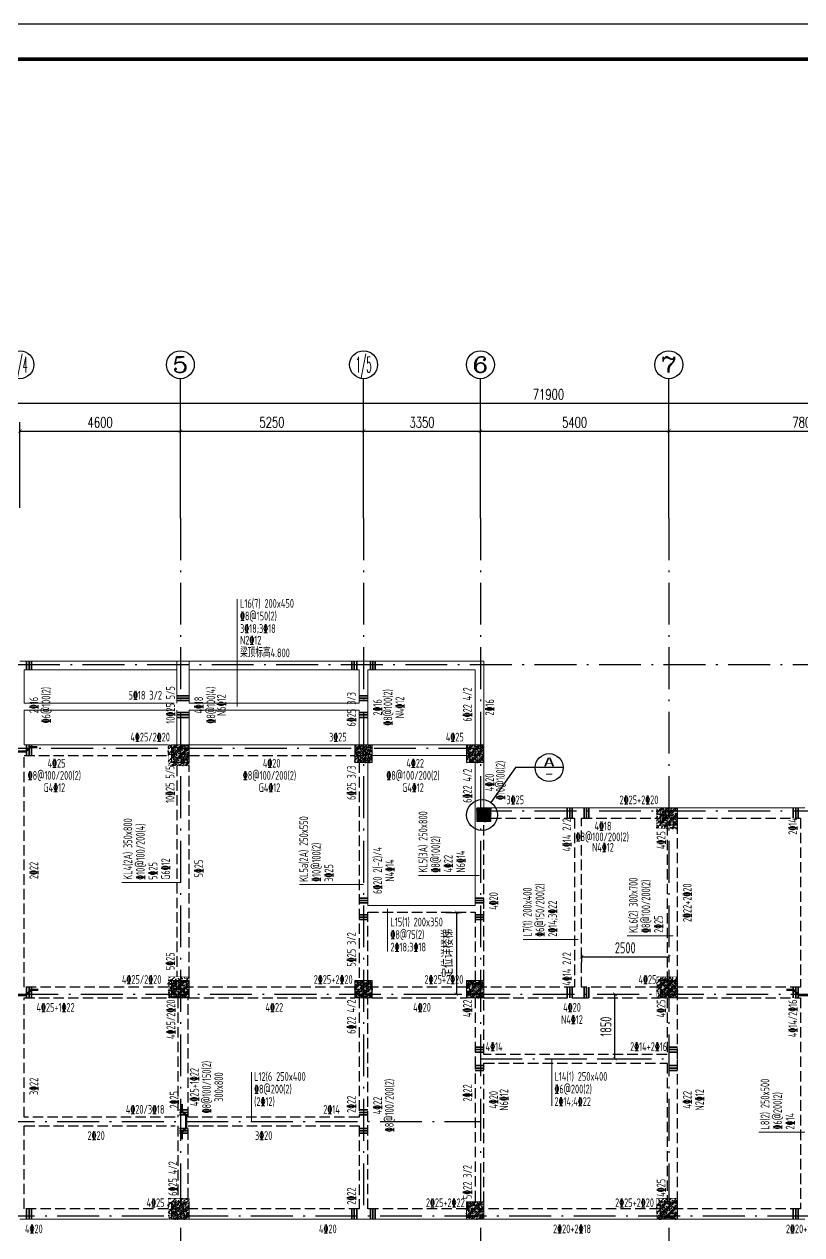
# Model space of a CAD drawing. Extents: x 169490 to 7584583, y -2399407 to 1374371.
# Drawn here: x 757345 to 779630, y 736237 to 770945 of the extents above; entities that cross this region are included whole.
import ezdxf
from ezdxf.enums import TextEntityAlignment as Align

# ---------------------------------------------------------------- set-up
doc = ezdxf.new("R2010")
doc.units = 0
doc.header["$LTSCALE"] = 100
doc.linetypes.add('D3轴线点划线', pattern=[18.5, 12, -3, 0.5, -3])
doc.linetypes.add('H3普通虚线', pattern=[4.2, 3, -1.2])
doc.layers.get('0').update_dxf_attribs({"linetype": 'CONTINUOUS'})
doc.layers.get('DEFPOINTS').update_dxf_attribs({"linetype": 'CONTINUOUS'})
for name, color, linetype in [('A-DI-I(索引)', 21, 'CONTINUOUS'), ('AXIS', 3, 'CONTINUOUS'), ('AXIS_TEXT', 4, 'CONTINUOUS'), ('BEAM_CONT', 4, 'CONTINUOUS'), ('C-AXIS(轴号)', 3, 'CONTINUOUS'), ('C-AXIS-T(字)', 7, 'CONTINUOUS'), ('C-DOTE', 8, 'D3轴线点划线'), ('S-BEAM-LINE2', 4, 'H3普通虚线'), ('S-COLU-HATCH', 251, 'CONTINUOUS'), ('S-SLAB-DIM', 92, 'CONTINUOUS'), ('图框', 140, 'CONTINUOUS')]:
    doc.layers.add(name, color=color, linetype=linetype)
for name, color, linetype, lineweight in [('S-COLU-LINE1', 6, 'CONTINUOUS', 18), ('梁原位标注', 7, 'CONTINUOUS', 18), ('梁标注引线', 2, 'CONTINUOUS', 18), ('梁附加吊筋', 1, 'CONTINUOUS', 50), ('梁附加箍筋', 1, 'CONTINUOUS', 35)]:
    doc.layers.add(name, color=color, linetype=linetype, lineweight=lineweight)
doc.styles.add('_TCH_AXIS', font='COMPLEX', dxfattribs={"bigfont": 'GBCBIG'})
doc.styles.add('_TCH_DIM_T3', font='SIMPLEX.shx', dxfattribs={"width": 0.705882, "bigfont": 'GBCBIG.shx'})
doc.styles.add('_TCH_LABEL', font='simhei.ttf')
doc.styles.add('BW_Rein', font='Tssdeng.shx', dxfattribs={"width": 0.7, "bigfont": 'hztxt.shx'})
doc.styles.add('COMPLEX', font='COMPLEX')
doc.styles.add('TSSD_Dimension', font='Tssdeng.shx', dxfattribs={"width": 0.7, "bigfont": 'tssdchn.shx'})
doc.dimstyles.new('_TCH_ARCH&&100', dxfattribs={"dimtxt": 297.5, "dimasz": 100, "dimexe": 250, "dimexo": 300, "dimgap": 100, "dimtad": 1, "dimdec": 0, "dimzin": 0, "dimdsep": 46, "dimtxsty": '_TCH_DIM_T3', "dimblk": 'ARCHTICK', "dimcen": 0.09, "dimclrt": 7, "dimazin": 2, "dimtfac": 1, "dimtdec": 0, "dimtix": 1, "dimtmove": 2, "dimatfit": 3, "dimfxl": 1, "dimtolj": 1, "dimtzin": 0, "dimarcsym": 0})
doc.dimstyles.new('TSSD_100_100$0', dxfattribs={"dimtxt": 320, "dimasz": 100, "dimexe": 150, "dimexo": 150, "dimgap": 100, "dimtad": 1, "dimdec": 0, "dimzin": 0, "dimdsep": 46, "dimtxsty": 'TSSD_Dimension', "dimblk": 'ARCHTICK', "dimcen": 0, "dimclrt": 7, "dimadec": 1, "dimazin": 0, "dimtfac": 1, "dimtdec": 0, "dimtix": 1, "dimtmove": 2, "dimatfit": 3, "dimldrblk": '_TSDBK', "dimfxl": 1, "dimtolj": 1, "dimtzin": 0, "dimarcsym": 0})
pattern_1 = [(50, (-5051440.25, 2783926.33), (215.178055, -18.8256405), [22.5, -247.5]), (355, (-5051440.25, 2783926.33), (-41.6254, 225.65764), [18, -198]), (100.4514, (-5051422.32, 2783924.76), (173.5528145, 206.8318626), [19.122057, -210.3426336]), (46.1842, (-5051440.25, 2783986.33), (320.172315, -49.655704), [33.75, -371.25]), (96.6356, (-5051413.57, 2783982.2), (280.398812, 292.235361), [28.683086, -315.5139]), (351.1842, (-5051440.25, 2783986.33), (280.398584, 292.23558), [27, -297]), (21, (-5051410.25, 2783971.33), (179.0721156, -120.785667), [22.5, -247.5]), (326, (-5051410.25, 2783971.33), (72.9945996, 217.5450135), [18, -198]), (71.4514, (-5051395.33, 2783961.27), (252.0667886, 96.759149), [19.122057, -210.3426336]), (37.5, (-5051440.254, 2783926.33), (3.6479566, 99.86815615), [0, -195.6, 0, -201, 0, -198.75]), (7.5, (-5051440.25, 2783926.33), (78.9208612, 118.3235136), [0, -114.6, 0, -191.1, 0, -75.75]), (327.5, (-5051507.154, 2783926.33), (160.1467309, -6.7664615), [0, -75, 0, -234, 0, -310.5]), (317.5, (-5051537.15, 2783926.33), (174.9558508, 30.0314947), [0, -97.5, 0, -155.4, 0, -220.5]), (45, (-5051440.25, 2783926.33), (-106.066017, 106.066017), [])]
pattern_2 = [(50, (-5054640.25, 2783926.33), (215.178055, -18.8256405), [22.5, -247.5]), (355, (-5054640.25, 2783926.33), (-41.6254, 225.65764), [18, -198]), (100.4514, (-5054622.32, 2783924.76), (173.5528145, 206.8318626), [19.122057, -210.3426336]), (46.1842, (-5054640.25, 2783986.33), (320.172315, -49.655704), [33.75, -371.25]), (96.6356, (-5054613.57, 2783982.2), (280.398812, 292.235361), [28.683086, -315.5139]), (351.1842, (-5054640.25, 2783986.33), (280.398584, 292.23558), [27, -297]), (21, (-5054610.25, 2783971.33), (179.0721156, -120.785667), [22.5, -247.5]), (326, (-5054610.25, 2783971.33), (72.9945996, 217.5450135), [18, -198]), (71.4514, (-5054595.33, 2783961.27), (252.0667886, 96.759149), [19.122057, -210.3426336]), (37.5, (-5054640.254, 2783926.33), (3.6479566, 99.86815615), [0, -195.6, 0, -201, 0, -198.75]), (7.5, (-5054640.25, 2783926.33), (78.9208612, 118.3235136), [0, -114.6, 0, -191.1, 0, -75.75]), (327.5, (-5054707.154, 2783926.33), (160.1467309, -6.7664615), [0, -75, 0, -234, 0, -310.5]), (317.5, (-5054737.15, 2783926.33), (174.9558508, 30.0314947), [0, -97.5, 0, -155.4, 0, -220.5]), (45, (-5054640.25, 2783926.33), (-106.066017, 106.066017), [])]
pattern_3 = [(50, (0, 0), (215.178055, -18.82564), [22.5, -247.5]), (355, (0, 0), (-41.6254, 225.65764), [18, -198]), (100.4514, (17.93, -1.57), (173.552815, 206.831863), [19.122057, -210.342634]), (46.1842, (0, 60), (320.172315, -49.655704), [33.75, -371.25]), (96.6356, (26.68, 55.86), (280.39881, 292.23536), [28.68309, -315.5139]), (351.1842, (0, 60), (280.39858, 292.23558), [27, -297]), (21, (30, 45), (179.072116, -120.785667), [22.5, -247.5]), (326, (30, 45), (72.9946, 217.545014), [18, -198]), (71.4514, (44.92, 34.93), (252.06679, 96.75915), [19.122057, -210.342634]), (37.5, (0, 0), (3.6479566, 99.868156), [0, -195.6, 0, -201, 0, -198.75]), (7.5, (0, 0), (78.920861, 118.323514), [0, -114.6, 0, -191.1, 0, -75.75]), (327.5, (-66.9, 0), (160.146731, -6.7664615), [0, -75, 0, -234, 0, -310.5]), (317.5, (-96.9, 0), (174.955851, 30.031495), [0, -97.5, 0, -155.4, 0, -220.5]), (45, (0, 0), (-106.066017, 106.066017), [])]

# ---------------------------------------------------------------- blocks, each defined once
blk = doc.blocks.new('_ARCHTICK')
at = {"const_width": 0.15}
blk.add_lwpolyline([(-0.5, -0.5), (0.5, 0.5)], dxfattribs=at)
blk = doc.blocks.new('*D1488')
at = {"layer": 'AXIS', "color": 0, "lineweight": -2, "transparency": 16777216}
for p, q in [((736420, 757082), (736420, 760332)), ((808320, 757082), (808320, 760332)), ((736420, 760082), (808320, 760082))]:
    blk.add_line(p, q, dxfattribs=at)
at = {"layer": 'DEFPOINTS', "color": 0, "transparency": 16777216}
for p in [(808320, 760082), (736420, 756782), (808320, 756782)]:
    blk.add_point(p, dxfattribs=at)
at = {"layer": 'AXIS', "color": 0, "lineweight": -2, "transparency": 16777216, "xscale": 100, "yscale": 100, "zscale": 100, "rotation": 180}
blk.add_blockref('_ARCHTICK', (736420, 760082), dxfattribs=at)
at = {"layer": 'AXIS', "color": 0, "lineweight": -2, "transparency": 16777216, "xscale": 100, "yscale": 100, "zscale": 100}
blk.add_blockref('_ARCHTICK', (808320, 760082), dxfattribs=at)
at = {"layer": 'AXIS', "color": 7, "transparency": 16777216, "insert": (772370, 760331), "char_height": 297.5, "attachment_point": 5, "style": '_TCH_DIM_T3'}
blk.add_mtext('\\A1;71900', dxfattribs=at)
blk = doc.blocks.new('*D1496')
at = {"layer": 'AXIS', "color": 0, "lineweight": -2, "transparency": 16777216}
for p, q in [((757220, 757082), (757220, 759532)), ((761820, 757082), (761820, 759532)), ((757220, 759282), (761820, 759282))]:
    blk.add_line(p, q, dxfattribs=at)
at = {"layer": 'DEFPOINTS', "color": 0, "transparency": 16777216}
for p in [(761820, 759282), (757220, 756782), (761820, 756782)]:
    blk.add_point(p, dxfattribs=at)
at = {"layer": 'AXIS', "color": 0, "lineweight": -2, "transparency": 16777216, "xscale": 100, "yscale": 100, "zscale": 100, "rotation": 180}
blk.add_blockref('_ARCHTICK', (757220, 759282), dxfattribs=at)
at = {"layer": 'AXIS', "color": 0, "lineweight": -2, "transparency": 16777216, "xscale": 100, "yscale": 100, "zscale": 100}
blk.add_blockref('_ARCHTICK', (761820, 759282), dxfattribs=at)
at = {"layer": 'AXIS', "color": 7, "transparency": 16777216, "insert": (759520, 759531), "char_height": 297.5, "attachment_point": 5, "style": '_TCH_DIM_T3'}
blk.add_mtext('\\A1;4600', dxfattribs=at)
blk = doc.blocks.new('*D1497')
at = {"layer": 'AXIS', "color": 0, "lineweight": -2, "transparency": 16777216}
for p, q in [((761820, 757082), (761820, 759532)), ((767070, 757082), (767070, 759532)), ((761820, 759282), (767070, 759282))]:
    blk.add_line(p, q, dxfattribs=at)
at = {"layer": 'DEFPOINTS', "color": 0, "transparency": 16777216}
for p in [(767070, 759282), (761820, 756782), (767070, 756782)]:
    blk.add_point(p, dxfattribs=at)
at = {"layer": 'AXIS', "color": 0, "lineweight": -2, "transparency": 16777216, "xscale": 100, "yscale": 100, "zscale": 100, "rotation": 180}
blk.add_blockref('_ARCHTICK', (761820, 759282), dxfattribs=at)
at = {"layer": 'AXIS', "color": 0, "lineweight": -2, "transparency": 16777216, "xscale": 100, "yscale": 100, "zscale": 100}
blk.add_blockref('_ARCHTICK', (767070, 759282), dxfattribs=at)
at = {"layer": 'AXIS', "color": 7, "transparency": 16777216, "insert": (764445, 759531), "char_height": 297.5, "attachment_point": 5, "style": '_TCH_DIM_T3'}
blk.add_mtext('\\A1;5250', dxfattribs=at)
blk = doc.blocks.new('*D1498')
at = {"layer": 'AXIS', "color": 0, "lineweight": -2, "transparency": 16777216}
for p, q in [((767070, 757082), (767070, 759532)), ((770420, 757082), (770420, 759532)), ((767070, 759282), (770420, 759282))]:
    blk.add_line(p, q, dxfattribs=at)
at = {"layer": 'DEFPOINTS', "color": 0, "transparency": 16777216}
for p in [(770420, 759282), (767070, 756782), (770420, 756782)]:
    blk.add_point(p, dxfattribs=at)
at = {"layer": 'AXIS', "color": 0, "lineweight": -2, "transparency": 16777216, "xscale": 100, "yscale": 100, "zscale": 100, "rotation": 180}
blk.add_blockref('_ARCHTICK', (767070, 759282), dxfattribs=at)
at = {"layer": 'AXIS', "color": 0, "lineweight": -2, "transparency": 16777216, "xscale": 100, "yscale": 100, "zscale": 100}
blk.add_blockref('_ARCHTICK', (770420, 759282), dxfattribs=at)
at = {"layer": 'AXIS', "color": 7, "transparency": 16777216, "insert": (768745, 759531), "char_height": 297.5, "attachment_point": 5, "style": '_TCH_DIM_T3'}
blk.add_mtext('\\A1;3350', dxfattribs=at)
blk = doc.blocks.new('*D1499')
at = {"layer": 'AXIS', "color": 0, "lineweight": -2, "transparency": 16777216}
for p, q in [((770420, 757082), (770420, 759532)), ((775820, 757082), (775820, 759532)), ((770420, 759282), (775820, 759282))]:
    blk.add_line(p, q, dxfattribs=at)
at = {"layer": 'DEFPOINTS', "color": 0, "transparency": 16777216}
for p in [(775820, 759282), (770420, 756782), (775820, 756782)]:
    blk.add_point(p, dxfattribs=at)
at = {"layer": 'AXIS', "color": 0, "lineweight": -2, "transparency": 16777216, "xscale": 100, "yscale": 100, "zscale": 100, "rotation": 180}
blk.add_blockref('_ARCHTICK', (770420, 759282), dxfattribs=at)
at = {"layer": 'AXIS', "color": 0, "lineweight": -2, "transparency": 16777216, "xscale": 100, "yscale": 100, "zscale": 100}
blk.add_blockref('_ARCHTICK', (775820, 759282), dxfattribs=at)
at = {"layer": 'AXIS', "color": 7, "transparency": 16777216, "insert": (773120, 759531), "char_height": 297.5, "attachment_point": 5, "style": '_TCH_DIM_T3'}
blk.add_mtext('\\A1;5400', dxfattribs=at)
blk = doc.blocks.new('*D1500')
at = {"layer": 'AXIS', "color": 0, "lineweight": -2, "transparency": 16777216}
for p, q in [((775820, 757082), (775820, 759532)), ((783620, 757082), (783620, 759532)), ((775820, 759282), (783620, 759282))]:
    blk.add_line(p, q, dxfattribs=at)
at = {"layer": 'DEFPOINTS', "color": 0, "transparency": 16777216}
for p in [(783620, 759282), (775820, 756782), (783620, 756782)]:
    blk.add_point(p, dxfattribs=at)
at = {"layer": 'AXIS', "color": 0, "lineweight": -2, "transparency": 16777216, "xscale": 100, "yscale": 100, "zscale": 100, "rotation": 180}
blk.add_blockref('_ARCHTICK', (775820, 759282), dxfattribs=at)
at = {"layer": 'AXIS', "color": 0, "lineweight": -2, "transparency": 16777216, "xscale": 100, "yscale": 100, "zscale": 100}
blk.add_blockref('_ARCHTICK', (783620, 759282), dxfattribs=at)
at = {"layer": 'AXIS', "color": 7, "transparency": 16777216, "insert": (779720, 759531), "char_height": 297.5, "attachment_point": 5, "style": '_TCH_DIM_T3'}
blk.add_mtext('\\A1;7800', dxfattribs=at)
blk = doc.blocks.new('_AXISO')
blk.add_circle((0, 0), 0.5)
at = {"layer": 'AXIS_TEXT', "style": 'COMPLEX', "width": 1.041667}
blk.add_attdef('A', text='', height=0.56, dxfattribs=at).set_placement((-0.25, -0.28), (0.25, -0.28), align=Align.FIT)
blk = doc.blocks.new('*D61')
at = {"layer": 'DEFPOINTS', "color": 0, "ltscale": 10, "transparency": 16777216}
for p in [(773675, 743132), (774275, 743132), (773675, 741282)]:
    blk.add_point(p, dxfattribs=at)
at = {"layer": 'S-SLAB-DIM', "color": 0, "lineweight": -2, "ltscale": 10, "transparency": 16777216}
for p, q in [((773825, 743132), (774425, 743132)), ((774275, 741282), (774275, 743132)), ((773825, 741282), (774425, 741282))]:
    blk.add_line(p, q, dxfattribs=at)
at = {"layer": 'S-SLAB-DIM', "color": 0, "lineweight": -2, "ltscale": 10, "transparency": 16777216, "xscale": 100, "yscale": 100, "zscale": 100}
for p, rotation in [((774275, 743132), 90), ((774275, 741282), 270)]:
    blk.add_blockref('_ARCHTICK', p, dxfattribs=dict(at, rotation=rotation))
at = {"layer": 'S-SLAB-DIM', "color": 7, "ltscale": 10, "transparency": 16777216, "insert": (774015, 742207), "char_height": 320, "attachment_point": 5, "rotation": 90, "style": 'TSSD_Dimension'}
blk.add_mtext('\\A1;1850', dxfattribs=at)
blk = doc.blocks.new('_TSDBK')
blk.add_line((-1, 0), (0, 0))
at = {"const_width": 0.5}
blk.add_lwpolyline([(-0.7, -0.7), (0.7, 0.7)], dxfattribs=at)
blk = doc.blocks.new('*D62')
at = {"layer": 'DEFPOINTS', "color": 0, "ltscale": 10, "transparency": 16777216}
for p in [(773320, 744409), (775820, 744409), (775820, 744206)]:
    blk.add_point(p, dxfattribs=at)
at = {"layer": 'S-SLAB-DIM', "color": 0, "lineweight": -2, "ltscale": 10, "transparency": 16777216}
for p, q in [((773320, 744259), (773320, 744056)), ((773320, 744206), (775820, 744206)), ((775820, 744259), (775820, 744056))]:
    blk.add_line(p, q, dxfattribs=at)
at = {"layer": 'S-SLAB-DIM', "color": 0, "lineweight": -2, "ltscale": 10, "transparency": 16777216, "xscale": 100, "yscale": 100, "zscale": 100, "rotation": 180}
blk.add_blockref('_ARCHTICK', (773320, 744206), dxfattribs=at)
at = {"layer": 'S-SLAB-DIM', "color": 0, "lineweight": -2, "ltscale": 10, "transparency": 16777216, "xscale": 100, "yscale": 100, "zscale": 100}
blk.add_blockref('_ARCHTICK', (775820, 744206), dxfattribs=at)
at = {"layer": 'S-SLAB-DIM', "color": 7, "ltscale": 10, "transparency": 16777216, "insert": (774570, 744466), "char_height": 320, "attachment_point": 5, "style": 'TSSD_Dimension'}
blk.add_mtext('\\A1;2500', dxfattribs=at)
blk = doc.blocks.new('*D70')
at = {"layer": 'DEFPOINTS', "color": 0, "ltscale": 10, "transparency": 16777216}
for p in [(769277, 745482), (769277, 743132), (769734, 743132)]:
    blk.add_point(p, dxfattribs=at)
at = {"layer": 'S-SLAB-DIM', "color": 0, "lineweight": -2, "ltscale": 10, "transparency": 16777216}
for p, q in [((769427, 745482), (769884, 745482)), ((769734, 745482), (769734, 743132)), ((769427, 743132), (769884, 743132))]:
    blk.add_line(p, q, dxfattribs=at)
at = {"layer": 'S-SLAB-DIM', "color": 0, "lineweight": -2, "ltscale": 10, "transparency": 16777216, "xscale": 100, "yscale": 100, "zscale": 100}
for p, rotation in [((769734, 745482), 90), ((769734, 743132), 270)]:
    blk.add_blockref('_ARCHTICK', p, dxfattribs=dict(at, rotation=rotation))
at = {"layer": 'S-SLAB-DIM', "color": 7, "ltscale": 10, "transparency": 16777216, "insert": (769474, 744307), "char_height": 320, "attachment_point": 5, "rotation": 90, "style": 'TSSD_Dimension'}
blk.add_mtext('\\A1;定位详楼梯', dxfattribs=at)
blk = doc.blocks.new('BW-4902924', base_point=(607896, 736682))
at = {"layer": 'S-COLU-HATCH', "ltscale": 10}
h = blk.add_hatch(color=256, dxfattribs=at)
h.dxf.hatch_style = 1
h.paths.add_polyline_path([(633146, 750282), (633646, 750282), (633646, 749782), (633146, 749782)])
h = blk.add_hatch(color=256, dxfattribs=at)
h.dxf.hatch_style = 1
h.paths.add_polyline_path([(638396, 750282), (638896, 750282), (638896, 749782), (638396, 749782)])
h = blk.add_hatch(color=256, dxfattribs=at)
h.dxf.hatch_style = 1
h.paths.add_polyline_path([(641596, 750282), (642096, 750282), (642096, 749782), (641596, 749782)])
h = blk.add_hatch(color=256, dxfattribs=at)
h.dxf.hatch_style = 1
h.paths.add_polyline_path([(641896, 748482), (642296, 748482), (642296, 748082), (641896, 748082)])
h = blk.add_hatch(color=256, dxfattribs=at)
h.dxf.hatch_style = 1
h.paths.add_polyline_path([(647146, 748482), (647646, 748482), (647646, 747982), (647146, 747982)])
h = blk.add_hatch(color=256, dxfattribs=at)
h.dxf.hatch_style = 1
h.paths.add_polyline_path([(633146, 743532), (633646, 743532), (633646, 743032), (633146, 743032)])
h = blk.add_hatch(color=256, dxfattribs=at)
h.dxf.hatch_style = 1
h.paths.add_polyline_path([(638396, 743532), (638896, 743532), (638896, 743032), (638396, 743032)])
h = blk.add_hatch(color=256, dxfattribs=at)
h.dxf.hatch_style = 1
h.paths.add_polyline_path([(638396, 743532), (638896, 743532), (638896, 743032), (638396, 743032)])
h = blk.add_hatch(color=256, dxfattribs=at)
h.dxf.hatch_style = 1
h.paths.add_polyline_path([(641596, 743532), (642096, 743532), (642096, 743032), (641596, 743032)])
h = blk.add_hatch(color=256, dxfattribs=at)
h.dxf.hatch_style = 1
h.paths.add_polyline_path([(641596, 743532), (642096, 743532), (642096, 743032), (641596, 743032)])
h = blk.add_hatch(color=256, dxfattribs=at)
h.dxf.hatch_style = 1
h.paths.add_polyline_path([(647146, 743532), (647646, 743532), (647646, 743032), (647146, 743032)])
h = blk.add_hatch(color=256, dxfattribs=at)
h.dxf.hatch_style = 1
h.paths.add_polyline_path([(633146, 737182), (633646, 737182), (633646, 736682), (633146, 736682)])
h = blk.add_hatch(color=256, dxfattribs=at)
h.dxf.hatch_style = 1
h.paths.add_polyline_path([(641596, 737182), (642096, 737182), (642096, 736682), (641596, 736682)])
h = blk.add_hatch(color=256, dxfattribs=at)
h.dxf.hatch_style = 1
h.paths.add_polyline_path([(647146, 737182), (647646, 737182), (647646, 736682), (647146, 736682)])
at = {"layer": 'S-COLU-LINE1'}
for points in [[(633146, 750282), (633646, 750282), (633646, 749782), (633146, 749782)], [(638396, 750282), (638896, 750282), (638896, 749782), (638396, 749782)], [(641596, 750282), (642096, 750282), (642096, 749782), (641596, 749782)], [(641896, 748482), (642296, 748482), (642296, 748082), (641896, 748082)], [(647146, 748482), (647646, 748482), (647646, 747982), (647146, 747982)], [(633146, 743532), (633646, 743532), (633646, 743032), (633146, 743032)], [(638396, 743532), (638896, 743532), (638896, 743032), (638396, 743032)], [(638396, 743532), (638896, 743532), (638896, 743032), (638396, 743032)], [(641596, 743532), (642096, 743532), (642096, 743032), (641596, 743032)], [(641596, 743532), (642096, 743532), (642096, 743032), (641596, 743032)], [(647146, 743532), (647646, 743532), (647646, 743032), (647146, 743032)], [(633146, 737182), (633646, 737182), (633646, 736682), (633146, 736682)], [(641596, 737182), (642096, 737182), (642096, 736682), (641596, 736682)], [(647146, 737182), (647646, 737182), (647646, 736682), (647146, 736682)]]:
    blk.add_lwpolyline(points, close=True, dxfattribs=at)
blk = doc.blocks.new('BW-5505119', base_point=(607197, 1117331))
at = {"layer": 'S-COLU-HATCH', "ltscale": 10}
h = blk.add_hatch(dxfattribs=at)
h.set_pattern_fill('ARMORED', color=256, scale=30)
h.set_pattern_definition(pattern_3)
h.paths.add_polyline_path([(633646, 1130931), (633046, 1130931), (633046, 1130331), (633646, 1130331)])
h = blk.add_hatch(dxfattribs=at)
h.set_pattern_fill('ARMORED', color=256, scale=30)
h.set_pattern_definition(pattern_3)
h.paths.add_polyline_path([(638896, 1130931), (638396, 1130931), (638396, 1130431), (638896, 1130431)])
h = blk.add_hatch(dxfattribs=at)
h.set_pattern_fill('ARMORED', color=256, scale=30)
h.set_pattern_definition(pattern_3)
h.paths.add_polyline_path([(642096, 1130931), (641596, 1130931), (641596, 1130431), (642096, 1130431)])
h = blk.add_hatch(dxfattribs=at)
h.set_pattern_fill('ARMORED', color=256, scale=30)
h.set_pattern_definition(pattern_3)
h.paths.add_polyline_path([(642296, 1129131), (641896, 1129131), (641896, 1128731), (642296, 1128731)])
h = blk.add_hatch(dxfattribs=at)
h.set_pattern_fill('ARMORED', color=256, scale=30)
h.set_pattern_definition(pattern_3)
h.paths.add_polyline_path([(647646, 1129131), (647046, 1129131), (647046, 1128531), (647646, 1128531)])
h = blk.add_hatch(dxfattribs=at)
h.set_pattern_fill('ARMORED', color=256, scale=30)
h.set_pattern_definition(pattern_3)
h.paths.add_polyline_path([(633646, 1124281), (633046, 1124281), (633046, 1123681), (633646, 1123681)])
h = blk.add_hatch(dxfattribs=at)
h.set_pattern_fill('ARMORED', color=256, scale=30)
h.set_pattern_definition(pattern_3)
h.paths.add_polyline_path([(638896, 1124181), (638396, 1124181), (638396, 1123681), (638896, 1123681)])
h = blk.add_hatch(dxfattribs=at)
h.set_pattern_fill('ARMORED', color=256, scale=30)
h.set_pattern_definition(pattern_3)
h.paths.add_polyline_path([(642096, 1124181), (641596, 1124181), (641596, 1123681), (642096, 1123681)])
h = blk.add_hatch(dxfattribs=at)
h.set_pattern_fill('ARMORED', color=256, scale=30)
h.set_pattern_definition(pattern_3)
h.paths.add_polyline_path([(647646, 1124281), (647046, 1124281), (647046, 1123681), (647646, 1123681)])
h = blk.add_hatch(dxfattribs=at)
h.set_pattern_fill('ARMORED', color=256, scale=30)
h.set_pattern_definition(pattern_3)
h.paths.add_polyline_path([(633646, 1117931), (633046, 1117931), (633046, 1117331), (633646, 1117331)])
h = blk.add_hatch(dxfattribs=at)
h.set_pattern_fill('ARMORED', color=256, scale=30)
h.set_pattern_definition(pattern_3)
h.paths.add_polyline_path([(647646, 1117931), (647046, 1117931), (647046, 1117331), (647646, 1117331)])
h = blk.add_hatch(dxfattribs=at)
h.set_pattern_fill('ARMORED', color=256, scale=30)
h.set_pattern_definition(pattern_3)
h.paths.add_polyline_path([(642096, 1117831), (641596, 1117831), (641596, 1117331), (642096, 1117331)])
at = {"layer": 'S-COLU-LINE1', "color": 2, "const_width": 10}
for points in [[(633646, 1130931), (633046, 1130931), (633046, 1130331), (633646, 1130331)], [(638896, 1130931), (638396, 1130931), (638396, 1130431), (638896, 1130431)], [(642096, 1130931), (641596, 1130931), (641596, 1130431), (642096, 1130431)], [(642296, 1129131), (641896, 1129131), (641896, 1128731), (642296, 1128731)], [(647646, 1129131), (647046, 1129131), (647046, 1128531), (647646, 1128531)], [(633646, 1124281), (633046, 1124281), (633046, 1123681), (633646, 1123681)], [(638896, 1124181), (638396, 1124181), (638396, 1123681), (638896, 1123681)], [(642096, 1124181), (641596, 1124181), (641596, 1123681), (642096, 1123681)], [(647646, 1124281), (647046, 1124281), (647046, 1123681), (647646, 1123681)], [(633646, 1117931), (633046, 1117931), (633046, 1117331), (633646, 1117331)], [(647646, 1117931), (647046, 1117931), (647046, 1117331), (647646, 1117331)], [(642096, 1117831), (641596, 1117831), (641596, 1117331), (642096, 1117331)]]:
    blk.add_lwpolyline(points, close=True, dxfattribs=at)

msp = doc.modelspace()

# ---------------------------------------------------------------- hatches: boundary and pattern name
at = {"layer": 'S-COLU-HATCH', "ltscale": 10}
h = msp.add_hatch(dxfattribs=at)
h.set_pattern_fill('ARMORED', color=256, scale=30)
h.set_pattern_definition(pattern_1)
h.paths.add_polyline_path([(761569.7, 750282.3), (762069.7, 750282.3), (762069.7, 749782.3), (761569.7, 749782.3)])
h = msp.add_hatch(dxfattribs=at)
h.set_pattern_fill('ARMORED', color=256, scale=30)
h.set_pattern_definition(pattern_2)
h.paths.add_polyline_path([(766819.7, 750282.3), (767319.7, 750282.3), (767319.7, 749782.3), (766819.7, 749782.3)])
h = msp.add_hatch(dxfattribs=at)
h.set_pattern_fill('ARMORED', color=256, scale=30)
h.set_pattern_definition(pattern_1)
h.paths.add_polyline_path([(770019.7, 750282.3), (770519.7, 750282.3), (770519.7, 749782.3), (770019.7, 749782.3)])
h = msp.add_hatch(dxfattribs=at)
h.set_pattern_fill('ARMORED', color=256, scale=30)
h.set_pattern_definition(pattern_1)
h.paths.add_polyline_path([(770319.7, 748482.3), (770719.7, 748482.3), (770719.7, 748082.3), (770319.7, 748082.3)])
h = msp.add_hatch(dxfattribs=at)
h.set_pattern_fill('ARMORED', color=256, scale=30)
h.set_pattern_definition(pattern_1)
h.paths.add_polyline_path([(775569.7, 748482.3), (776069.7, 748482.3), (776069.7, 747982.3), (775569.7, 747982.3)])
h = msp.add_hatch(dxfattribs=at)
h.set_pattern_fill('ARMORED', color=256, scale=30)
h.set_pattern_definition(pattern_1)
h.paths.add_polyline_path([(761569.7, 743532.3), (762069.7, 743532.3), (762069.7, 743032.3), (761569.7, 743032.3)])
h = msp.add_hatch(dxfattribs=at)
h.set_pattern_fill('ARMORED', color=256, scale=30)
h.set_pattern_definition(pattern_2)
h.paths.add_polyline_path([(766819.7, 743532.3), (767319.7, 743532.3), (767319.7, 743032.3), (766819.7, 743032.3)])
h = msp.add_hatch(dxfattribs=at)
h.set_pattern_fill('ARMORED', color=256, scale=30)
h.set_pattern_definition(pattern_2)
h.paths.add_polyline_path([(766819.7, 743532.3), (767319.7, 743532.3), (767319.7, 743032.3), (766819.7, 743032.3)])
h = msp.add_hatch(dxfattribs=at)
h.set_pattern_fill('ARMORED', color=256, scale=30)
h.set_pattern_definition(pattern_1)
h.paths.add_polyline_path([(770019.7, 743532.3), (770519.7, 743532.3), (770519.7, 743032.3), (770019.7, 743032.3)])
h = msp.add_hatch(dxfattribs=at)
h.set_pattern_fill('ARMORED', color=256, scale=30)
h.set_pattern_definition(pattern_1)
h.paths.add_polyline_path([(770019.7, 743532.3), (770519.7, 743532.3), (770519.7, 743032.3), (770019.7, 743032.3)])
h = msp.add_hatch(dxfattribs=at)
h.set_pattern_fill('ARMORED', color=256, scale=30)
h.set_pattern_definition(pattern_1)
h.paths.add_polyline_path([(775569.7, 743532.3), (776069.7, 743532.3), (776069.7, 743032.3), (775569.7, 743032.3)])
h = msp.add_hatch(dxfattribs=at)
h.set_pattern_fill('ARMORED', color=256, scale=30)
h.set_pattern_definition(pattern_1)
h.paths.add_polyline_path([(761569.7, 737182.3), (762069.7, 737182.3), (762069.7, 736682.3), (761569.7, 736682.3)])
h = msp.add_hatch(dxfattribs=at)
h.set_pattern_fill('ARMORED', color=256, scale=30)
h.set_pattern_definition(pattern_1)
h.paths.add_polyline_path([(770019.7, 737182.3), (770519.7, 737182.3), (770519.7, 736682.3), (770019.7, 736682.3)])
h = msp.add_hatch(dxfattribs=at)
h.set_pattern_fill('ARMORED', color=256, scale=30)
h.set_pattern_definition(pattern_1)
h.paths.add_polyline_path([(775569.7, 737182.3), (776069.7, 737182.3), (776069.7, 736682.3), (775569.7, 736682.3)])

# ---------------------------------------------------------------- linework, layer by layer
at = {"ltscale": 10}
msp.add_lwpolyline([(819306.7, 769944.8), (724701.8, 769944.8), (724701.8, 712544.8), (819306.7, 712544.8)], close=True, dxfattribs=at)
at = {"layer": 'A-DI-I(索引)'}
for p, q in [((771420.5, 749631.4), (770718.8, 748634.5)), ((771989.2, 749631.4), (771420.5, 749631.4)), ((772789.2, 749631.4), (771989.2, 749631.4))]:
    msp.add_line(p, q, dxfattribs=at)
for centre, radius in [((772389.2, 749631.4), 400), ((770464.7, 748273.5), 441.5)]:
    msp.add_circle(centre, radius, dxfattribs=at)
at = {"layer": 'BEAM_CONT', "lineweight": 18}
for p, q in [((761819.7, 752682.3), (757219.7, 752682.3)), ((761719.7, 752682.3), (761719.7, 751482.3)), ((767069.7, 752682.3), (761819.7, 752682.3)), ((762069.7, 751482.3), (762069.7, 752682.3)), ((770519.7, 752682.3), (767069.7, 752682.3)), ((770519.7, 750282.3), (770519.7, 752682.3)), ((757344.7, 752432.3), (761719.7, 752432.3)), ((757344.7, 751482.3), (757344.7, 752432.3)), ((762069.7, 752432.3), (766944.7, 752432.3)), ((766944.7, 752432.3), (766944.7, 751482.3)), ((767194.7, 752432.3), (770269.7, 752432.3)), ((767194.7, 751382.3), (767194.7, 752432.3)), ((770269.7, 752432.3), (770269.7, 750282.3)), ((761644.7, 751482.3), (757344.7, 751482.3)), ((766944.7, 751482.3), (762069.7, 751482.3)), ((757344.7, 750282.3), (757344.7, 751282.3)), ((757344.7, 751282.3), (761644.7, 751282.3)), ((761719.7, 751282.3), (761719.7, 750282.3)), ((762069.7, 750282.3), (762069.7, 751282.3)), ((762069.7, 751282.3), (766944.7, 751282.3)), ((766944.7, 751282.3), (766944.7, 750282.3)), ((767194.7, 750282.3), (767194.7, 751382.3)), ((761469.7, 750282.3), (757344.7, 750282.3)), ((761469.7, 750282.3), (757344.7, 750282.3)), ((766819.7, 750282.3), (762069.7, 750282.3)), ((766819.7, 750282.3), (762069.7, 750282.3)), ((770119.7, 750282.3), (767319.7, 750282.3)), ((770119.7, 750282.3), (767319.7, 750282.3)), ((767194.7, 745682.3), (767194.7, 749782.3)), ((767319.7, 749982.3), (770019.7, 749982.3)), ((767319.7, 749982.3), (770019.7, 749982.3)), ((770269.7, 749782.3), (770269.7, 748382.3)), ((770519.7, 748482.3), (770519.7, 749882.3)), ((770269.7, 748382.3), (770269.7, 745682.3)), ((773219.7, 748482.3), (770719.7, 748482.3)), ((775569.7, 748482.3), (773219.7, 748482.3)), ((779719.7, 748482.3), (776069.7, 748482.3)), ((770269.7, 745682.3), (767194.7, 745682.3)), ((757219.7, 736682.3), (761469.7, 736682.3)), ((762069.7, 736682.3), (767069.7, 736682.3)), ((767069.7, 736682.3), (770019.7, 736682.3)), ((770519.7, 736682.3), (775569.7, 736682.3)), ((776069.7, 736682.3), (779719.7, 736682.3))]:
    msp.add_line(p, q, dxfattribs=at)
at = {"layer": 'C-AXIS(轴号)'}
for p, q in [((761819.7, 756782.3), (761819.7, 760782.3)), ((767069.7, 756782.3), (767069.7, 760782.3)), ((770419.7, 756782.3), (770419.7, 760782.3)), ((775819.7, 756782.3), (775819.7, 760782.3))]:
    msp.add_line(p, q, dxfattribs=at)
at = {"layer": 'C-DOTE'}
for p, q in [((761819.7, 756782.3), (761819.7, 732082.3)), ((767069.7, 756782.3), (767069.7, 736782.3)), ((770419.7, 756782.3), (770419.7, 732082.3)), ((775819.7, 756782.3), (775819.7, 732082.3)), ((812019.7, 752582.3), (734243.4, 752582.3)), ((770419.7, 750182.3), (734243.4, 750182.3)), ((812019.7, 748382.3), (770419.7, 748382.3)), ((753419.7, 743132.3), (812019.7, 743132.3)), ((770419.7, 741282.3), (775820.7, 741282.3)), ((734243.4, 739482.3), (770419.7, 739482.3)), ((734243.4, 736782.3), (812019.7, 736782.3))]:
    msp.add_line(p, q, dxfattribs=at)
at = {"layer": 'S-BEAM-LINE2'}
for p, q in [((757344.7, 749982.3), (761469.7, 749982.3)), ((757344.7, 743332.3), (757344.7, 749982.3)), ((757344.7, 749982.3), (761469.7, 749982.3)), ((761719.7, 749682.3), (761719.7, 743632.3)), ((762069.7, 749982.3), (766819.7, 749982.3)), ((762069.7, 749982.3), (766819.7, 749982.3)), ((762069.7, 743632.3), (762069.7, 749682.3)), ((766944.7, 749782.3), (766944.7, 745582.3)), ((770519.7, 745582.3), (770519.7, 748082.3)), ((770719.7, 748182.3), (773119.7, 748182.3)), ((773119.7, 748182.3), (773119.7, 743332.3)), ((773319.7, 743332.3), (773319.7, 748182.3)), ((773319.7, 748182.3), (775569.7, 748182.3)), ((775769.7, 747982.3), (775769.7, 743532.3)), ((776069.7, 748182.3), (779594.7, 748182.3)), ((776069.7, 743532.3), (776069.7, 747982.3)), ((779594.7, 748182.3), (779594.7, 743332.3)), ((766944.7, 745582.3), (766944.7, 743532.3)), ((770519.7, 743532.3), (770519.7, 745582.3)), ((767194.7, 743532.3), (767194.7, 745482.3)), ((767194.7, 745482.3), (770269.7, 745482.3)), ((770269.7, 745482.3), (770269.7, 743532.3)), ((761469.7, 743332.3), (757344.7, 743332.3)), ((766819.7, 743332.3), (762069.7, 743332.3)), ((770019.7, 743332.3), (767319.7, 743332.3)), ((773119.7, 743332.3), (770519.7, 743332.3)), ((775569.7, 743332.3), (773319.7, 743332.3)), ((779594.7, 743332.3), (776069.7, 743332.3)), ((757344.7, 743032.3), (761469.7, 743032.3)), ((757344.7, 739607.3), (757344.7, 743032.3)), ((761744.7, 743032.3), (761744.7, 739607.3)), ((762044.7, 739607.3), (762044.7, 743032.3)), ((762069.7, 743032.3), (766819.7, 743032.3)), ((766944.7, 743032.3), (766944.7, 739607.3)), ((767194.7, 739482.3), (767194.7, 743032.3)), ((767319.7, 743032.3), (770019.7, 743032.3)), ((770269.7, 743032.3), (770269.7, 741282.3)), ((770519.7, 741407.3), (770519.7, 743032.3)), ((770519.7, 743032.3), (773219.7, 743032.3)), ((773219.7, 743032.3), (775569.7, 743032.3)), ((775769.7, 743032.3), (775769.7, 741407.3)), ((776069.7, 741282.3), (776069.7, 743032.3)), ((776069.7, 743032.3), (779594.7, 743032.3)), ((779594.7, 743032.3), (779594.7, 736982.3)), ((775769.7, 741407.3), (770519.7, 741407.3)), ((770269.7, 741282.3), (770269.7, 737182.3)), ((770519.7, 737182.3), (770519.7, 741157.3)), ((770519.7, 741157.3), (775769.7, 741157.3)), ((775769.7, 741157.3), (775769.7, 737182.3)), ((776069.7, 737182.3), (776069.7, 741282.3)), ((761669.7, 739607.3), (757344.7, 739607.3)), ((757344.7, 736982.3), (757344.7, 739357.3)), ((757344.7, 739357.3), (761669.7, 739357.3)), ((761744.7, 739357.3), (761744.7, 737282.3)), ((766944.7, 739607.3), (762044.7, 739607.3)), ((762044.7, 737282.3), (762044.7, 739357.3)), ((762044.7, 739357.3), (766944.7, 739357.3)), ((766944.7, 739357.3), (766944.7, 736982.3)), ((767194.7, 736982.3), (767194.7, 739482.3)), ((761469.7, 736982.3), (757344.7, 736982.3)), ((766944.7, 736982.3), (762069.7, 736982.3)), ((770019.7, 736982.3), (767194.7, 736982.3)), ((775569.7, 736982.3), (770519.7, 736982.3)), ((779594.7, 736982.3), (776069.7, 736982.3))]:
    msp.add_line(p, q, dxfattribs=at)
at = {"layer": '图框'}
msp.add_lwpolyline([(722201.8, 711544.8), (827301.8, 711544.8), (827301.8, 770944.8), (722201.8, 770944.8)], close=True, dxfattribs=at)
at = {"layer": '图框', "const_width": 100}
msp.add_lwpolyline([(724701.8, 712544.8), (826301.8, 712544.8), (826301.8, 769944.8), (724701.8, 769944.8)], close=True, dxfattribs=at)
at = {"layer": '梁标注引线'}
for p, q in [((763451.1, 751382.3), (763451.1, 754463.2)), ((761819.7, 746335.7), (760139.7, 746335.7)), ((767069.7, 746276.9), (765229.8, 746276.9)), ((770394.7, 746541.8), (768649.3, 746541.8)), ((767760.9, 745582.3), (767760.9, 744360.5)), ((773219.7, 744702.2), (771640.7, 744702.2)), ((775945.7, 744812.1), (774625.7, 744812.1)), ((772462.3, 741282.3), (772462.3, 739932.4)), ((763854.8, 739482.3), (763854.8, 740901.1)), ((779719.7, 739175.6), (778399.7, 739175.6))]:
    msp.add_line(p, q, dxfattribs=at)
at = {"layer": '梁附加吊筋', "lineweight": 50}
for points in [[(756719.7, 750219.8), (756919.7, 750219.8), (757044.7, 750094.8), (757394.7, 750094.8), (757519.7, 750219.8), (757719.7, 750219.8)], [(756694.7, 743257.3), (756894.7, 743257.3), (757044.7, 743107.3), (757394.7, 743107.3), (757544.7, 743257.3), (757744.7, 743257.3)], [(779194.7, 743257.3), (779394.7, 743257.3), (779544.7, 743107.3), (779894.7, 743107.3), (780044.7, 743257.3), (780244.7, 743257.3)], [(761857.2, 738982.3), (761857.2, 739182.3), (761982.2, 739307.3), (761982.2, 739657.3), (761857.2, 739782.3), (761857.2, 739982.3)]]:
    msp.add_lwpolyline(points, dxfattribs=at)
at = {"layer": '梁附加箍筋', "lineweight": 35}
for p, q in [((757414.7, 752432.3), (757414.7, 752682.3)), ((757484.7, 752432.3), (757484.7, 752682.3)), ((757554.7, 752432.3), (757554.7, 752682.3)), ((766734.7, 752432.3), (766734.7, 752682.3)), ((766804.7, 752432.3), (766804.7, 752682.3)), ((766874.7, 752432.3), (766874.7, 752682.3)), ((767264.7, 752432.3), (767264.7, 752682.3)), ((767334.7, 752432.3), (767334.7, 752682.3)), ((767404.7, 752432.3), (767404.7, 752682.3)), ((762069.7, 751692.3), (761719.7, 751692.3)), ((762069.7, 751622.3), (761719.7, 751622.3)), ((762069.7, 751552.3), (761719.7, 751552.3)), ((767194.7, 751692.3), (766944.7, 751692.3)), ((767194.7, 751622.3), (766944.7, 751622.3)), ((767194.7, 751552.3), (766944.7, 751552.3)), ((762069.7, 751212.3), (761719.7, 751212.3)), ((762069.7, 751142.3), (761719.7, 751142.3)), ((762069.7, 751072.3), (761719.7, 751072.3)), ((767194.7, 751212.3), (766944.7, 751212.3)), ((767194.7, 751142.3), (766944.7, 751142.3)), ((767194.7, 751072.3), (766944.7, 751072.3)), ((757414.7, 749982.3), (757414.7, 750282.3)), ((757484.7, 749982.3), (757484.7, 750282.3)), ((757554.7, 749982.3), (757554.7, 750282.3)), ((772909.7, 748182.3), (772909.7, 748482.3)), ((772979.7, 748182.3), (772979.7, 748482.3)), ((773049.7, 748182.3), (773049.7, 748482.3)), ((773389.7, 748182.3), (773389.7, 748482.3)), ((773459.7, 748182.3), (773459.7, 748482.3)), ((773529.7, 748182.3), (773529.7, 748482.3)), ((779384.7, 748182.3), (779384.7, 748482.3)), ((779454.7, 748182.3), (779454.7, 748482.3)), ((779524.7, 748182.3), (779524.7, 748482.3)), ((767194.7, 745892.3), (766944.7, 745892.3)), ((770519.7, 745892.3), (770269.7, 745892.3)), ((767194.7, 745822.3), (766944.7, 745822.3)), ((767194.7, 745752.3), (766944.7, 745752.3)), ((770519.7, 745822.3), (770269.7, 745822.3)), ((770519.7, 745752.3), (770269.7, 745752.3)), ((767194.7, 745412.3), (766944.7, 745412.3)), ((767194.7, 745342.3), (766944.7, 745342.3)), ((767194.7, 745272.3), (766944.7, 745272.3)), ((770519.7, 745412.3), (770269.7, 745412.3)), ((770519.7, 745342.3), (770269.7, 745342.3)), ((770519.7, 745272.3), (770269.7, 745272.3)), ((757414.7, 743032.3), (757414.7, 743332.3)), ((757484.7, 743032.3), (757484.7, 743332.3)), ((757554.7, 743032.3), (757554.7, 743332.3)), ((772909.7, 743032.3), (772909.7, 743332.3)), ((772979.7, 743032.3), (772979.7, 743332.3)), ((773049.7, 743032.3), (773049.7, 743332.3)), ((773389.7, 743032.3), (773389.7, 743332.3)), ((773459.7, 743032.3), (773459.7, 743332.3)), ((773529.7, 743032.3), (773529.7, 743332.3)), ((779384.7, 743032.3), (779384.7, 743332.3)), ((779454.7, 743032.3), (779454.7, 743332.3)), ((779524.7, 743032.3), (779524.7, 743332.3)), ((770519.7, 741617.3), (770269.7, 741617.3)), ((770519.7, 741547.3), (770269.7, 741547.3)), ((770519.7, 741477.3), (770269.7, 741477.3)), ((776070.7, 741617.3), (775820.7, 741617.3)), ((776070.7, 741547.3), (775820.7, 741547.3)), ((776070.7, 741477.3), (775820.7, 741477.3)), ((770519.7, 741087.3), (770269.7, 741087.3)), ((770519.7, 741017.3), (770269.7, 741017.3)), ((776070.7, 741087.3), (775820.7, 741087.3)), ((776070.7, 741017.3), (775820.7, 741017.3)), ((770519.7, 740947.3), (770269.7, 740947.3)), ((776070.7, 740947.3), (775820.7, 740947.3)), ((762044.7, 739817.3), (761794.7, 739817.3)), ((762044.7, 739747.3), (761794.7, 739747.3)), ((762044.7, 739677.3), (761794.7, 739677.3)), ((767194.7, 739817.3), (766944.7, 739817.3)), ((767194.7, 739747.3), (766944.7, 739747.3)), ((767194.7, 739677.3), (766944.7, 739677.3)), ((762044.7, 739287.3), (761794.7, 739287.3)), ((767194.7, 739287.3), (766944.7, 739287.3)), ((762044.7, 739217.3), (761794.7, 739217.3)), ((762044.7, 739147.3), (761794.7, 739147.3)), ((767194.7, 739217.3), (766944.7, 739217.3)), ((767194.7, 739147.3), (766944.7, 739147.3)), ((757414.7, 736682.3), (757414.7, 736982.3)), ((757484.7, 736682.3), (757484.7, 736982.3)), ((757554.7, 736682.3), (757554.7, 736982.3)), ((766734.7, 736682.3), (766734.7, 736982.3)), ((766804.7, 736682.3), (766804.7, 736982.3)), ((766874.7, 736682.3), (766874.7, 736982.3)), ((767264.7, 736682.3), (767264.7, 736982.3)), ((767334.7, 736682.3), (767334.7, 736982.3)), ((767404.7, 736682.3), (767404.7, 736982.3)), ((779384.7, 736682.3), (779384.7, 736982.3)), ((779454.7, 736682.3), (779454.7, 736982.3)), ((779524.7, 736682.3), (779524.7, 736982.3))]:
    msp.add_line(p, q, dxfattribs=at)

# ---------------------------------------------------------------- block references
at = {"layer": 'C-AXIS(轴号)'}
ref = msp.add_blockref('_AXISO', (757219.7, 761182.3), dxfattribs=dict(at, xscale=800, yscale=800, zscale=800))
ref.add_attrib('A', '1/4', dxfattribs={"layer": 'C-AXIS-T(字)', "height": 452.55, "style": '_TCH_AXIS', "width": 0.396226}).set_placement((756993.4, 760956), (757446, 760956), align=Align.FIT)
ref = msp.add_blockref('_AXISO', (761819.7, 761182.3), dxfattribs=dict(at, xscale=800, yscale=800, zscale=800))
ref.add_attrib('A', '5', dxfattribs={"layer": 'C-AXIS-T(字)', "height": 452.5, "style": '_TCH_AXIS', "width": 1.5}).set_placement((761593.4, 760956), (762046, 760956), align=Align.FIT)
ref = msp.add_blockref('_AXISO', (767069.7, 761182.3), dxfattribs=dict(at, xscale=800, yscale=800, zscale=800))
ref.add_attrib('A', '1/5', dxfattribs={"layer": 'C-AXIS-T(字)', "height": 452.55, "style": '_TCH_AXIS', "width": 0.411765}).set_placement((766843.4, 760956), (767296, 760956), align=Align.FIT)
ref = msp.add_blockref('_AXISO', (770419.7, 761182.3), dxfattribs=dict(at, xscale=800, yscale=800, zscale=800))
ref.add_attrib('A', '6', dxfattribs={"layer": 'C-AXIS-T(字)', "height": 452.5, "style": '_TCH_AXIS', "width": 1.5}).set_placement((770193.4, 760956), (770646, 760956), align=Align.FIT)
ref = msp.add_blockref('_AXISO', (775819.7, 761182.3), dxfattribs=dict(at, xscale=800, yscale=800, zscale=800))
ref.add_attrib('A', '7', dxfattribs={"layer": 'C-AXIS-T(字)', "height": 452.5, "style": '_TCH_AXIS', "width": 1.5}).set_placement((775593.4, 760956), (776046, 760956), align=Align.FIT)
at = {"layer": 'S-COLU-LINE1'}
for name, p in [('BW-5505119', (735620.7, 736682.3)), ('BW-4902924', (736319.7, 736682.3))]:
    msp.add_blockref(name, p, dxfattribs=at)

# ---------------------------------------------------------------- texts
at = {"layer": 'A-DI-I(索引)', "style": '_TCH_LABEL', "width": 1.738281}
for s, p, p2 in [('A', (772228.2, 749663.6), (772550.1, 749663.6)), ('-', (772228.2, 749341.6), (772550.1, 749341.6))]:
    msp.add_text(s, height=257.6, dxfattribs=at).set_placement(p, p2, align=Align.FIT)
at = {"layer": '梁原位标注', "style": 'BW_Rein', "width": 0.65}
for s, p in [('%%1326@100(2)', (758094.7, 751423.4)), ('10%%13225 5/5', (761661.9, 751427.2)), ('%%1328@100(4)', (762819.7, 751423.4)), ('%%1328@100(2)', (767891.7, 751357.3)), ('6%%13222 4/2', (770169.7, 751440.4)), ('2%%13216', (757744.7, 751423.4)), ('4%%13218', (762469.7, 751423.4)), ('N6%%13212', (763119.2, 751423.4)), ('2%%13216', (767594.7, 751357.3)), ('N4%%13212', (768234.3, 751357.3)), ('2%%13216', (770808.3, 751357.3)), ('6%%13222 4/2', (770169.7, 749112.4)), ('6%%13220 2(-2)/4', (767594.7, 746682.3)), ('5%%13225', (762469.7, 746736.7)), ('N4%%13214', (767944.7, 746682.3)), ('2%%13222', (757744.7, 746682.3)), ('2%%13222+2%%13220', (776470.7, 745757.3)), ('4%%13220', (770919.7, 745807.3)), ('%%1328@100/150(2)', (762694.7, 740472.1)), ('3%%13222', (757744.7, 740492.3)), ('4%%13225+1%%13222', (762344.7, 740472.1)), ('300x800', (763044.7, 740472.1)), ('2%%13225', (761764.4, 740107.3)), ('%%1328@100/200(2)', (767935, 739944.7)), ('4%%13220', (770919.7, 740107.3)), ('N6%%13212', (771217.1, 740107.3)), ('4%%13222', (776470.7, 740107.3)), ('N2%%13212', (776825.8, 740107.3)), ('4%%13222', (767594.7, 739944.7))]:
    msp.add_text(s, height=250, rotation=90, dxfattribs=at).set_placement(p, align=Align.CENTER)
for s, p in [('5%%13218 3/2', (760336.6, 751582.3)), ('3%%13225', (771164.7, 748582.3)), ('4%%13218', (773689.9, 747832.3)), ('%%1328@100/200(2)', (773149.3, 747520.9)), ('N4%%13212', (773621.2, 747221.3)), ('4%%13225', (774950.6, 743432.3)), ('4%%13214', (770569.7, 741507.3))]:
    msp.add_text(s, height=250, dxfattribs=at).set_placement(p)
for s, p in [('6%%13225 3/3', (766844.7, 751796.3)), ('10%%13225 5/5', (761648, 749692.6)), ('6%%13225 3/3', (766844.7, 749688.7)), ('4%%13214 2/2', (773019.7, 748182.3)), ('2%%13214', (779494.7, 748182.3)), ('5%%13225 3/2', (766844.7, 744910.2)), ('4%%13225/2%%13220', (761671.6, 742982.3)), ('6%%13222 4/2', (766844.7, 742982.3)), ('4%%13222', (770169.7, 742982.3)), ('4%%13225', (775720.7, 742982.3)), ('4%%13214/2%%13216', (779494.7, 742982.3))]:
    msp.add_text(s, height=250, rotation=90, dxfattribs=at).set_placement(p, align=Align.RIGHT)
for s, p in [('4%%13225/2%%13220', (761520.7, 750382.3)), ('3%%13225', (766587, 750382.3)), ('4%%13225', (769941.6, 750382.3)), ('2%%13225+2%%13220', (775520.7, 748582.3)), ('4%%13225/2%%13220', (761276.9, 743432.3)), ('2%%13225+2%%13220', (766757.1, 743432.3)), ('2%%13225+2%%13220', (769930, 743432.3)), ('2%%13214+2%%13216', (775770.7, 741507.3)), ('4%%13220/3%%13218', (761366.6, 739707.3)), ('2%%13214', (766390.6, 739707.3)), ('4%%13225', (761366.6, 737032.3)), ('2%%13225+2%%13222', (769969.7, 737032.3)), ('2%%13225+2%%13220', (775392.8, 737032.3))]:
    msp.add_text(s, height=250, dxfattribs=at).set_placement(p, align=Align.RIGHT)
for s, p in [('4%%13225', (758270.9, 749632.3)), ('4%%13220', (764437.2, 749632.3)), ('4%%13222', (768549.2, 749632.3)), ('%%1328@100/200(2)', (758209.5, 749282.3)), ('%%1328@100/200(2)', (764375.8, 749282.3)), ('%%1328@100/200(2)', (768487.9, 749282.3)), ('G4%%13212', (758209.5, 748932.3)), ('G4%%13212', (764375.8, 748932.3)), ('G4%%13212', (768487.9, 748932.3)), ('4%%13225+1%%13222', (758243.2, 742632.3)), ('4%%13222', (764513.5, 742632.3)), ('4%%13220', (768745.7, 742632.3)), ('4%%13220', (773044.7, 742632.3)), ('N4%%13212', (773044.7, 742282.3)), ('2%%13220', (759406.4, 738957.3)), ('3%%13220', (764207, 738957.3)), ('4%%13220', (757620.7, 736282.3)), ('4%%13220', (766045.2, 736282.3)), ('2%%13220+2%%13218', (773044.7, 736282.3)), ('2%%13220+2%%13218', (779719.7, 736282.3))]:
    msp.add_text(s, height=250, dxfattribs=at).set_placement(p, align=Align.CENTER)
for s, p in [('%%13210@100(2)', (771117.9, 748706.4)), ('4%%13220', (770805.9, 748953.4)), ('4%%13225', (775720.7, 747295.6)), ('5%%13225', (761653.9, 743826)), ('4%%13214 2/2', (773019.7, 743382.3)), ('2%%13222', (770169.7, 740057.4)), ('2%%13222', (766844.7, 739732)), ('6%%13225 4/2', (761726.5, 737353.6)), ('5%%13222 3/2', (770169.7, 737260.4)), ('2%%13222', (766844.7, 737099.2)), ('4%%13225', (775720.7, 737325.6))]:
    msp.add_text(s, height=250, rotation=90, dxfattribs=at).set_placement(p)
at = {"layer": '梁标注引线', "color": 230, "true_color": 0xff0f87, "style": 'BW_Rein', "width": 0.65}
for s, p in [('L16(7) 200x450', (763531.1, 754213.2)), ('L15(1) 200x350', (767840.9, 745080.5)), ('L12(6 250x400', (763934.8, 740651.1)), ('L14(1) 250x400', (772542.3, 740652.4))]:
    msp.add_text(s, height=250, dxfattribs=at).set_placement(p)
at = {"layer": '梁标注引线', "style": 'BW_Rein', "width": 0.65}
for s, p in [('%%1328@150(2)', (763531.1, 753853.2)), ('3%%13218;3%%13218', (763531.1, 753493.2)), ('N2%%13212', (763531.1, 753160.8)), ('梁顶标高4.800', (763531.1, 752796.4)), ('%%1328@75(2)', (767840.9, 744720.5)), ('2%%13218;3%%13218', (767840.9, 744360.5)), ('%%1328@200(2)', (763934.8, 740291.1)), ('%%1326@200(2)', (772542.3, 740292.4)), ('(2%%13212)', (763934.8, 739931.1)), ('2%%13214;4%%13222', (772542.3, 739932.4))]:
    msp.add_text(s, height=250, dxfattribs=at).set_placement(p)
at = {"layer": '梁标注引线', "color": 230, "true_color": 0xff0f87, "style": 'BW_Rein', "width": 0.65}
for s, p in [('KL4(2A) 350x800', (760439.7, 746415.7)), ('KL5a(2A) 250x550', (765479.8, 746356.9)), ('KL5(3A) 250x800', (768899.3, 746621.8)), ('KL6(2) 300x700', (774925.7, 744892.1)), ('L7(1) 200x400', (771890.7, 744782.2)), ('L8(2) 250x500', (778699.7, 739255.6))]:
    msp.add_text(s, height=250, rotation=90, dxfattribs=at).set_placement(p)
at = {"layer": '梁标注引线', "style": 'BW_Rein', "width": 0.65}
for s, p in [('%%13210@100/200(4)', (760799.7, 746415.7)), ('%%13210@100(2)', (765839.8, 746356.9)), ('%%1328@100(2)', (769259.3, 746621.8)), ('G6%%13212', (761519.7, 746415.7)), ('4%%13222', (769619.3, 746621.8)), ('N6%%13214', (769979.3, 746621.8)), ('5%%13225', (761159.7, 746415.7)), ('3%%13225', (766199.8, 746356.9)), ('%%1328@100/200(2)', (775285.7, 744892.1)), ('%%1326@150/200(2)', (772250.7, 744782.2)), ('2%%13214;3%%13222', (772610.7, 744782.2)), ('2%%13225', (775645.7, 744892.1)), ('%%1326@200(2)', (779059.7, 739255.6)), ('2%%13214', (779419.7, 739255.6))]:
    msp.add_text(s, height=250, rotation=90, dxfattribs=at).set_placement(p)

# ---------------------------------------------------------------- dimensions: what is measured, and where the dimension line sits
at = {"layer": 'AXIS'}
for p1, p2, distance, picture, middle in [((736419.7, 756782.3), (808319.7, 756782.3), 3300, '*D1488', (772369.7, 760331)), ((757219.7, 756782.3), (761819.7, 756782.3), 2500, '*D1496', (759519.7, 759531)), ((761819.7, 756782.3), (767069.7, 756782.3), 2500, '*D1497', (764444.7, 759531)), ((767069.7, 756782.3), (770419.7, 756782.3), 2500, '*D1498', (768744.7, 759531)), ((770419.7, 756782.3), (775819.7, 756782.3), 2500, '*D1499', (773119.7, 759531)), ((775819.7, 756782.3), (783619.7, 756782.3), 2500, '*D1500', (779719.7, 759531))]:
    dim = msp.add_aligned_dim(p1=p1, p2=p2, distance=distance, dimstyle='_TCH_ARCH&&100', dxfattribs=at)
    dim.commit()
    dim.dimension.update_dxf_attribs({"geometry": picture, "text_midpoint": middle})
at = {"layer": 'S-SLAB-DIM', "ltscale": 10}
dim = msp.add_linear_dim(base=(769734.4, 743132.3), p1=(769276.9, 745482.3), p2=(769276.9, 743132.3), angle=90, text='定位详楼梯', dimstyle='TSSD_100_100$0', dxfattribs=at)
dim.commit()
dim.dimension.update_dxf_attribs({"geometry": '*D70', "text_midpoint": (769474.4, 744307.3)})
dim = msp.add_linear_dim(base=(775819.7, 744206.1), p1=(773319.7, 744408.6), p2=(775819.7, 744408.6), dimstyle='TSSD_100_100$0', dxfattribs=at)
dim.commit()
dim.dimension.update_dxf_attribs({"geometry": '*D62', "text_midpoint": (774569.7, 744466.1)})
dim = msp.add_linear_dim(base=(774274.6, 743132.3), p1=(773675.2, 741282.3), p2=(773675.2, 743132.3), angle=90, dimstyle='TSSD_100_100$0', dxfattribs=at)
dim.commit()
dim.dimension.update_dxf_attribs({"geometry": '*D61', "text_midpoint": (774014.6, 742207.3)})

doc.saveas('drawing.dxf')
